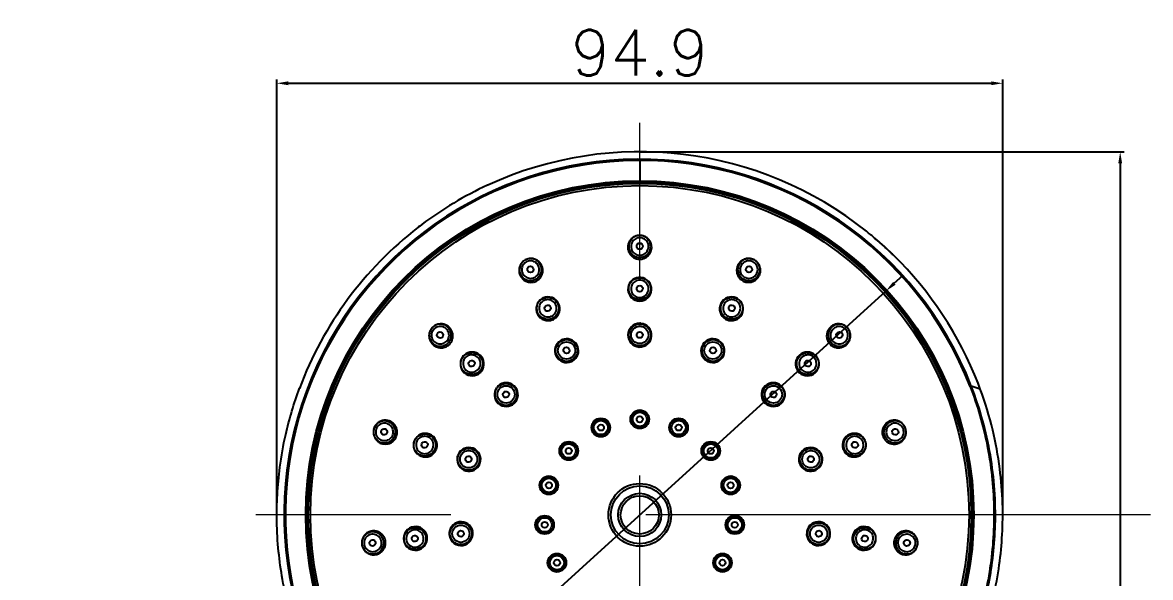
# Model space of a CAD drawing. Extents: x 11295 to 11888, y -24362 to -23942.
# Drawn here: x 11392.7 to 11540.3, y -24108.3 to -24035.8 of the extents above; entities that cross this region are included whole.
import ezdxf

# ---------------------------------------------------------------- set-up
doc = ezdxf.new("R2010")
doc.units = 0
doc.header["$MEASUREMENT"] = 0
doc.linetypes.add('CENTER', pattern=[47.5, 22, -8.5, 8.5, -8.5])
doc.layers.get('0').update_dxf_attribs({"linetype": 'CONTINUOUS'})
doc.layers.get('DEFPOINTS').update_dxf_attribs({"linetype": 'CONTINUOUS'})
doc.layers.add('02___PRT_ALL_AXES', color=7, linetype='CONTINUOUS')
doc.layers.add('\\M+5B3DF\\M+5B4E7\\M+5CFDF', color=3, linetype='CONTINUOUS', lineweight=18)
doc.layers.add('\\M+5D6D0\\M+5D0C4\\M+5CFDF', color=1, linetype='CENTER', lineweight=18)
doc.styles.add('\\M+5CAFD\\M+5D7D6', font='txt.shx')
doc.dimstyles.new('X\\M+5B3DF\\M+5B4E7\\M+5D1F9\\M+5CABD', dxfattribs={"dimtxt": 2, "dimasz": 1.5, "dimexe": 0.5, "dimexo": 0, "dimgap": 1, "dimtad": 1, "dimtoh": 1, "dimdec": 1, "dimzin": 1, "dimdsep": 46, "dimtxsty": '\\M+5CAFD\\M+5D7D6', "dimcen": 0, "dimadec": 0, "dimazin": 0, "dimtfac": 1, "dimtdec": 1, "dimtmove": 0, "dimatfit": 3, "dimfxl": 0, "dimtolj": 1, "dimtzin": 0, "dimarcsym": 0})

# ---------------------------------------------------------------- blocks, each defined once
blk = doc.blocks.new('*D0')
at = {"layer": '\\M+5B3DF\\M+5B4E7\\M+5CFDF', "color": 0, "lineweight": -2}
for p, q in [((11506.76, -24069.89), (11507.87, -24068.88)), ((11505.65, -24070.9), (11441.29, -24129.44)), ((11417.29, -24151.26), (11440.18, -24130.44)), ((11393.29, -24151.26), (11417.29, -24151.26))]:
    blk.add_line(p, q, dxfattribs=at)
at = {"layer": '\\M+5B3DF\\M+5B4E7\\M+5CFDF', "color": 0}
for points in [[(11506.59, -24069.71), (11506.93, -24070.08), (11505.65, -24070.9)], [(11440.01, -24130.26), (11440.34, -24130.63), (11441.29, -24129.44)]]:
    blk.add_solid(points, dxfattribs=at)
at = {"layer": 'DEFPOINTS', "color": 0}
for p in [(11505.65, -24070.9), (11441.29, -24129.44)]:
    blk.add_point(p, dxfattribs=at)
at = {"layer": '\\M+5B3DF\\M+5B4E7\\M+5CFDF', "color": 0, "insert": (11404.79, -24147.26), "char_height": 6, "attachment_point": 5, "style": '\\M+5CAFD\\M+5D7D6'}
blk.add_mtext('\\A1;∅87.0', dxfattribs=at)
blk = doc.blocks.new('*D1')
at = {"layer": '\\M+5B3DF\\M+5B4E7\\M+5CFDF', "color": 0, "lineweight": -2}
for p, q in [((11425.99, -24100.17), (11425.99, -24043.23)), ((11427.49, -24043.73), (11519.44, -24043.73)), ((11520.94, -24100.17), (11520.94, -24043.23))]:
    blk.add_line(p, q, dxfattribs=at)
at = {"layer": '\\M+5B3DF\\M+5B4E7\\M+5CFDF', "color": 0}
for points in [[(11427.49, -24043.48), (11427.49, -24043.98), (11425.99, -24043.73)], [(11519.44, -24043.48), (11519.44, -24043.98), (11520.94, -24043.73)]]:
    blk.add_solid(points, dxfattribs=at)
at = {"layer": 'DEFPOINTS', "color": 0}
for p in [(11520.94, -24043.73), (11425.99, -24100.17), (11520.94, -24100.17)]:
    blk.add_point(p, dxfattribs=at)
at = {"layer": '\\M+5B3DF\\M+5B4E7\\M+5CFDF', "color": 0, "insert": (11473.47, -24039.73), "char_height": 6, "attachment_point": 5, "style": '\\M+5CAFD\\M+5D7D6'}
blk.add_mtext('\\A1;94.9', dxfattribs=at)
blk = doc.blocks.new('*D3')
at = {"layer": '\\M+5B3DF\\M+5B4E7\\M+5CFDF', "color": 0, "lineweight": -2}
for p, q in [((11473.48, -24052.69), (11536.8, -24052.69)), ((11536.3, -24054.19), (11536.3, -24294.44)), ((11473.41, -24295.94), (11536.8, -24295.94))]:
    blk.add_line(p, q, dxfattribs=at)
at = {"layer": '\\M+5B3DF\\M+5B4E7\\M+5CFDF', "color": 0}
for points in [[(11536.05, -24054.19), (11536.55, -24054.19), (11536.3, -24052.69)], [(11536.05, -24294.44), (11536.55, -24294.44), (11536.3, -24295.94)]]:
    blk.add_solid(points, dxfattribs=at)
at = {"layer": 'DEFPOINTS', "color": 0}
for p in [(11473.48, -24052.69), (11473.41, -24295.94), (11536.3, -24295.94)]:
    blk.add_point(p, dxfattribs=at)
at = {"layer": '\\M+5B3DF\\M+5B4E7\\M+5CFDF', "color": 0, "insert": (11532.3, -24163.28), "char_height": 6, "attachment_point": 5, "rotation": 90, "style": '\\M+5CAFD\\M+5D7D6'}
blk.add_mtext('\\A1;243', dxfattribs=at)

msp = doc.modelspace()

# ---------------------------------------------------------------- linework, layer by layer
at = {"color": 7, "linetype": 'Continuous'}
for p, q in [((11473.47, -24053.82), (11473.47, -24056.49)), ((11444.92, -24062.24), (11444.46, -24062.59)), ((11444.92, -24062.24), (11444.97, -24062.2)), ((11444.92, -24062.24), (11444.97, -24062.2)), ((11473.28, -24064.67), (11473.65, -24064.67)), ((11516.82, -24083.32), (11516.67, -24083.38)), ((11517.99, -24083.71), (11516.82, -24083.32)), ((11517.96, -24083.62), (11517.71, -24082.96)), ((11517.99, -24083.71), (11517.96, -24083.62)), ((11517.96, -24083.62), (11517.96, -24083.62)), ((11518, -24083.71), (11517.96, -24083.62)), ((11517.99, -24083.71), (11518, -24083.71))]:
    msp.add_line(p, q, dxfattribs=at)
msp.add_lwpolyline([(11506.66, -24066.22), (11505.51, -24065.14), (11504.22, -24064)], dxfattribs=at)
for centre, radius in [((11473.47, -24100.17), 43.68), ((11473.47, -24100.17), 43.5), ((11473.47, -24100.17), 43.35), ((11473.47, -24100.17), 43.06), ((11473.46, -24070.6), 1.44), ((11461.44, -24073.16), 1.44), ((11485.49, -24073.15), 1.44), ((11473.47, -24076.64), 1.43), ((11473.47, -24076.64), 1.13), ((11463.9, -24078.67), 1.43), ((11463.9, -24078.67), 1.13), ((11483.04, -24078.67), 1.43), ((11483.04, -24078.67), 1.13), ((11451.49, -24080.38), 1.44), ((11495.44, -24080.38), 1.44), ((11455.98, -24084.42), 1.43), ((11455.98, -24084.42), 1.13), ((11490.95, -24084.42), 1.43), ((11490.95, -24084.42), 1.13), ((11473.47, -24087.67), 1.13), ((11473.47, -24087.67), 0.927), ((11468.38, -24088.75), 1.13), ((11468.38, -24088.75), 0.927), ((11468.38, -24088.75), 0.4), ((11478.55, -24088.75), 1.13), ((11478.55, -24088.75), 0.927), ((11478.55, -24088.75), 0.4), ((11445.34, -24091.03), 1.44), ((11501.59, -24091.03), 1.44), ((11464.18, -24091.8), 1.13), ((11464.18, -24091.8), 0.927), ((11482.76, -24091.8), 1.13), ((11482.76, -24091.8), 0.927), ((11451.09, -24092.9), 1.43), ((11451.09, -24092.9), 1.13), ((11464.18, -24091.8), 0.4), ((11482.76, -24091.8), 0.4), ((11495.84, -24092.9), 1.43), ((11495.84, -24092.9), 1.13), ((11461.58, -24096.3), 1.13), ((11461.58, -24096.3), 0.927), ((11485.35, -24096.3), 1.13), ((11485.35, -24096.3), 0.927), ((11461.58, -24096.3), 0.4), ((11473.47, -24100.17), 4.1), ((11473.47, -24100.17), 3.78), ((11485.35, -24096.3), 0.4), ((11473.47, -24100.17), 2.82), ((11473.47, -24100.17), 2.5), ((11450.07, -24102.63), 1.43), ((11450.07, -24102.63), 1.13), ((11461.04, -24101.47), 1.13), ((11461.04, -24101.47), 0.927), ((11461.04, -24101.47), 0.4), ((11485.9, -24101.47), 1.13), ((11485.9, -24101.47), 0.927), ((11485.9, -24101.47), 0.4), ((11496.87, -24102.63), 1.43), ((11496.87, -24102.63), 1.13), ((11444.06, -24103.26), 1.44), ((11502.87, -24103.26), 1.44), ((11462.64, -24106.42), 1.13), ((11462.64, -24106.42), 0.927), ((11462.64, -24106.42), 0.4), ((11484.29, -24106.42), 1.13), ((11484.29, -24106.42), 0.927), ((11484.29, -24106.42), 0.4)]:
    msp.add_circle(centre, radius, dxfattribs=at)
for centre, radius, start, end in [((11473.47, -24100.16), 47.47, 51.3564, 114.7675), ((11473.47, -24100.17), 46.51, 21.2353, 228.8339), ((11473.47, -24100.17), 46.35, 21.2362, 228.8324), ((11473.42, -24100.09), 47.39, 114.7566, 126.9062), ((11473.46, -24100.16), 47.46, 127.6609, 159.6072), ((11473.48, -24100.2), 47.5, 126.957, 127.6527), ((11462.1, -24085.3), 28.76, 126.685, 127.7572), ((11461.94, -24085.09), 28.49, 126.5619, 126.6835), ((11473.47, -24100.17), 47.47, 49.6297, 51.3662), ((11473.47, -24065.05), 1.43, 84.4854, 95.5117), ((11473.47, -24065.16), 1.55, 84.9017, 95.096), ((11474.61, -24098.87), 45.74, 46.6767, 49.6559), ((11473.54, -24100.08), 47.36, 46.5162, 46.7471), ((11473.51, -24100.12), 47.41, 45.6364, 46.5161), ((11473.47, -24100.17), 47.47, 21.2478, 45.6435), ((11459.23, -24068.19), 1.55, 108.895, 119.5584), ((11459.18, -24068.08), 1.43, 108.4786, 119.522), ((11459.23, -24068.21), 1.56, 102.9597, 108.8991), ((11473.47, -24065.19), 1.56, 270.0128, 278.7841), ((11487.7, -24068.21), 1.56, 71.1019, 77.043), ((11487.75, -24068.08), 1.43, 60.4786, 71.522), ((11487.7, -24068.19), 1.55, 60.4435, 71.106), ((11473.47, -24070.67), 1.55, 95.4096, 84.4547), ((11473.47, -24070.67), 1.55, 84.475, 95.3871), ((11459.24, -24068.21), 1.56, 283.1261, 293.9748), ((11459.24, -24068.22), 1.55, 294.0091, 299.4809), ((11487.69, -24068.22), 1.55, 240.5249, 245.991), ((11487.7, -24068.21), 1.56, 246.0253, 256.8839), ((11461.47, -24073.22), 1.55, 119.5866, 293.9752), ((11461.47, -24073.22), 1.55, 114.0094, 119.567), ((11461.47, -24073.22), 1.55, 299.4942, 113.9738), ((11485.46, -24073.22), 1.55, 66.0262, 240.5124), ((11485.46, -24073.22), 1.55, 246.0249, 60.4154), ((11485.47, -24073.22), 1.55, 60.435, 65.9906), ((11461.47, -24073.23), 1.55, 294.009, 299.473), ((11473.47, -24076.67), 1.55, 90.0178, 84.5179), ((11473.47, -24076.66), 1.54, 84.491, 89.991), ((11485.46, -24073.23), 1.55, 240.5337, 245.9911), ((11447.46, -24076.75), 1.55, 132.4435, 143.5584), ((11447.37, -24076.67), 1.43, 138.5806, 143.5203), ((11447.36, -24076.66), 1.42, 137.9961, 138.5737), ((11447.37, -24076.67), 1.43, 132.4786, 137.9836), ((11499.48, -24076.75), 1.55, 36.4435, 47.5584), ((11499.57, -24076.67), 1.43, 42.0053, 47.522), ((11499.57, -24076.66), 1.42, 41.4161, 41.9923), ((11499.56, -24076.67), 1.43, 36.4802, 41.4095), ((11447.4, -24076.69), 1.42, 317.9952, 318.5629), ((11447.48, -24076.77), 1.55, 312.5249, 323.4809), ((11463.91, -24078.7), 1.55, 119.5586, 293.9754), ((11463.91, -24078.7), 1.54, 114.0095, 119.5873), ((11463.91, -24078.71), 1.55, 102.8928, 113.9737), ((11463.91, -24078.7), 1.55, 299.44, 102.8894), ((11483.02, -24078.7), 1.55, 77.1137, 240.5678), ((11483.02, -24078.7), 1.55, 246.0247, 60.4435), ((11483.02, -24078.71), 1.55, 66.0264, 77.1102), ((11483.03, -24078.7), 1.54, 60.4148, 65.9905), ((11499.46, -24076.76), 1.55, 216.5249, 227.4809), ((11499.54, -24076.69), 1.42, 221.4261, 221.9922), ((11451.55, -24080.43), 1.55, 143.5849, 312.5141), ((11451.54, -24080.43), 1.55, 132.435, 143.567), ((11451.55, -24080.43), 1.55, 323.4925, 132.4171), ((11495.39, -24080.43), 1.55, 47.5849, 216.5141), ((11495.38, -24080.43), 1.55, 227.4925, 36.4171), ((11495.39, -24080.43), 1.55, 36.435, 47.567), ((11463.91, -24078.71), 1.54, 294.0089, 299.4668), ((11483.02, -24078.71), 1.54, 240.5411, 245.9911), ((11451.55, -24080.44), 1.55, 312.5337, 323.473), ((11495.38, -24080.44), 1.55, 216.5337, 227.473), ((11456, -24084.44), 1.55, 143.5587, 312.5678), ((11456, -24084.44), 1.54, 132.4148, 143.5873), ((11456, -24084.44), 1.55, 323.4401, 132.4434), ((11490.93, -24084.44), 1.55, 47.5587, 216.5678), ((11490.93, -24084.44), 1.55, 227.4401, 36.4434), ((11490.93, -24084.44), 1.54, 36.4148, 47.5873), ((11456.01, -24084.45), 1.54, 312.5411, 323.4668), ((11490.93, -24084.45), 1.54, 216.5411, 227.4668), ((11440.19, -24089.35), 1.56, 167.1019, 173.043), ((11440.18, -24089.35), 1.55, 156.4435, 167.106), ((11440.06, -24089.31), 1.43, 156.4786, 167.522), ((11440.2, -24089.36), 1.55, 336.5249, 341.991), ((11440.19, -24089.36), 1.56, 342.0253, 352.8839), ((11445.42, -24091.06), 1.55, 342.0249, 156.4154), ((11501.52, -24091.06), 1.55, 23.5866, 197.9752), ((11506.74, -24089.36), 1.56, 187.1261, 197.9748), ((11506.73, -24089.36), 1.55, 198.0091, 203.4809), ((11506.76, -24089.35), 1.55, 12.895, 23.5584), ((11506.87, -24089.31), 1.43, 12.4786, 23.522), ((11506.74, -24089.35), 1.56, 6.9597, 12.8991), ((11445.42, -24091.05), 1.55, 162.0262, 336.5124), ((11445.41, -24091.05), 1.55, 156.435, 161.9906), ((11451.12, -24092.91), 1.55, 342.0247, 156.4435), ((11495.81, -24092.91), 1.55, 23.5586, 197.9754), ((11501.52, -24091.05), 1.55, 203.4942, 17.9738), ((11501.52, -24091.05), 1.55, 18.0094, 23.567), ((11445.42, -24091.06), 1.55, 336.5337, 341.9911), ((11451.12, -24092.91), 1.55, 173.1137, 336.5678), ((11451.12, -24092.91), 1.55, 162.0264, 173.1102), ((11451.11, -24092.9), 1.54, 156.4148, 161.9905), ((11495.81, -24092.91), 1.55, 203.44, 6.8894), ((11495.82, -24092.9), 1.54, 18.0095, 23.5873), ((11495.81, -24092.91), 1.55, 6.8928, 17.9737), ((11501.51, -24091.06), 1.55, 198.009, 203.473), ((11451.12, -24092.91), 1.54, 336.5411, 341.9911), ((11495.81, -24092.91), 1.54, 198.0089, 203.4668), ((11444.14, -24103.25), 1.55, 11.4908, 185.9458), ((11450.1, -24102.62), 1.55, 11.4407, 185.9998), ((11496.84, -24102.62), 1.55, 354.0003, 168.5671), ((11502.8, -24103.25), 1.55, 354.0542, 168.5158), ((11444.13, -24103.25), 1.55, 191.5832, 5.9458), ((11444.14, -24103.25), 1.55, 6.009, 11.473), ((11450.09, -24102.62), 1.54, 186.0095, 191.5873), ((11450.1, -24102.62), 1.55, 191.5593, 5.9998), ((11450.1, -24102.62), 1.54, 6.0089, 11.4668), ((11496.84, -24102.62), 1.55, 174.0002, 348.4428), ((11496.83, -24102.62), 1.54, 168.5411, 173.9911), ((11496.84, -24102.62), 1.54, 348.4148, 353.9905), ((11502.8, -24103.25), 1.55, 174.0542, 348.4188), ((11502.79, -24103.25), 1.55, 168.5337, 173.9911), ((11438.54, -24103.84), 1.43, 180.4786, 191.522), ((11438.65, -24103.83), 1.55, 180.8951, 191.5584), ((11438.68, -24103.82), 1.55, 6.0091, 11.4809), ((11444.13, -24103.25), 1.55, 186.0094, 191.567), ((11502.81, -24103.25), 1.55, 348.435, 353.9906), ((11508.25, -24103.82), 1.55, 168.5249, 173.991), ((11508.28, -24103.83), 1.55, 348.4435, 359.106), ((11508.4, -24103.84), 1.43, 348.4786, 359.5221)]:
    msp.add_arc(centre, radius, start, end, dxfattribs=at)
for points, start_tangent, end_tangent in [([(11473.33, -24063.62), (11473.02, -24063.68), (11472.62, -24063.87), (11472.28, -24064.17), (11472.04, -24064.55), (11471.92, -24064.99), (11471.93, -24065.43), (11472.06, -24065.85), (11472.3, -24066.22), (11472.63, -24066.5), (11473.03, -24066.68), (11473.47, -24066.74)], (-0.996058, -0.088709), (1, 0)), ([(11473.33, -24063.62), (11473.06, -24063.67), (11472.69, -24063.85), (11472.38, -24064.11), (11472.16, -24064.46), (11472.04, -24064.85), (11472.04, -24065.27), (11472.16, -24065.66), (11472.38, -24066.01), (11472.69, -24066.27), (11473.06, -24066.44), (11473.47, -24066.5)], (-0.995389, -0.095919), (1, -0.000134)), ([(11473.47, -24063.92), (11473.15, -24063.96), (11472.85, -24064.1), (11472.61, -24064.31), (11472.43, -24064.58), (11472.34, -24064.9), (11472.34, -24065.22), (11472.43, -24065.54), (11472.61, -24065.81), (11472.85, -24066.03), (11473.15, -24066.16), (11473.47, -24066.21)], (-1, 0.000155), (1, -0.00025)), ([(11473.47, -24066.5), (11473.87, -24066.44), (11474.24, -24066.27), (11474.55, -24066.01), (11474.78, -24065.66), (11474.89, -24065.27), (11474.89, -24064.85), (11474.78, -24064.46), (11474.55, -24064.11), (11474.24, -24063.85), (11473.87, -24063.67), (11473.6, -24063.62)], (1, -0.000086), (-0.995383, 0.095979)), ([(11473.47, -24066.21), (11473.79, -24066.16), (11474.08, -24066.03), (11474.33, -24065.81), (11474.5, -24065.54), (11474.6, -24065.22), (11474.6, -24064.9), (11474.5, -24064.58), (11474.33, -24064.31), (11474.08, -24064.1), (11473.78, -24063.96), (11473.47, -24063.92)], (1, -0.000178), (-1, 0.000261)), ([(11473.7, -24066.72), (11473.82, -24066.7), (11474.17, -24066.57), (11474.48, -24066.36), (11474.73, -24066.09), (11474.91, -24065.77), (11475.01, -24065.41), (11475.02, -24065.01), (11474.91, -24064.58), (11474.68, -24064.19), (11474.33, -24063.88), (11473.91, -24063.68), (11473.6, -24063.62)], (0.988285, 0.152617), (-0.996054, 0.088751)), ([(11505.99, -24065.59), (11506.35, -24065.94), (11506.65, -24066.21), (11506.66, -24066.22)], (0.715728, -0.698379), (0.685165, -0.728388)), ([(11458.47, -24066.84), (11458.22, -24067.02), (11457.93, -24067.35), (11457.74, -24067.76), (11457.68, -24068.21), (11457.74, -24068.66), (11457.93, -24069.06), (11458.23, -24069.39), (11458.59, -24069.63), (11459.01, -24069.75), (11459.45, -24069.75), (11459.59, -24069.73)], (-0.869918, -0.493196), (0.97383, 0.227278)), ([(11458.48, -24066.84), (11458.25, -24066.99), (11457.98, -24067.3), (11457.81, -24067.67), (11457.75, -24068.08), (11457.8, -24068.49), (11457.97, -24068.86), (11458.24, -24069.18), (11458.58, -24069.4), (11458.97, -24069.52), (11459.38, -24069.53), (11459.77, -24069.41)], (-0.870231, -0.492645), (0.9136, 0.406615)), ([(11458.72, -24067.05), (11458.45, -24067.22), (11458.23, -24067.46), (11458.1, -24067.76), (11458.05, -24068.08), (11458.09, -24068.41), (11458.22, -24068.7), (11458.43, -24068.95), (11458.71, -24069.13), (11459.02, -24069.23), (11459.34, -24069.23), (11459.65, -24069.14)], (-0.913609, -0.406595), (0.913647, 0.406509)), ([(11459.65, -24069.14), (11459.93, -24068.97), (11460.14, -24068.73), (11460.28, -24068.43), (11460.33, -24068.11), (11460.29, -24067.79), (11460.15, -24067.49), (11459.94, -24067.24), (11459.67, -24067.06), (11459.36, -24066.97), (11459.03, -24066.96), (11458.72, -24067.05)], (0.913618, 0.406574), (-0.913651, -0.406498)), ([(11459.77, -24069.41), (11460.12, -24069.2), (11460.39, -24068.89), (11460.56, -24068.52), (11460.63, -24068.11), (11460.57, -24067.7), (11460.4, -24067.33), (11460.14, -24067.01), (11459.8, -24066.79), (11459.4, -24066.67), (11458.99, -24066.67), (11458.73, -24066.73)], (0.91358, 0.406658), (-0.948404, -0.317066)), ([(11460, -24069.57), (11460.24, -24069.4), (11460.53, -24069.07), (11460.72, -24068.68), (11460.79, -24068.25), (11460.74, -24067.81), (11460.57, -24067.4), (11460.28, -24067.05), (11459.91, -24066.8), (11459.48, -24066.66), (11459.03, -24066.66), (11458.88, -24066.68)], (0.870582, 0.492024), (-0.974527, -0.22427)), ([(11488.05, -24066.68), (11487.9, -24066.66), (11487.45, -24066.66), (11487.02, -24066.8), (11486.65, -24067.05), (11486.36, -24067.4), (11486.19, -24067.81), (11486.14, -24068.25), (11486.21, -24068.68), (11486.4, -24069.07), (11486.69, -24069.4), (11486.93, -24069.57)], (-0.974537, 0.224225), (0.870632, -0.491936)), ([(11488.2, -24066.73), (11487.94, -24066.67), (11487.53, -24066.67), (11487.14, -24066.79), (11486.79, -24067.01), (11486.53, -24067.33), (11486.36, -24067.7), (11486.31, -24068.11), (11486.37, -24068.52), (11486.54, -24068.89), (11486.81, -24069.2), (11487.16, -24069.41)], (-0.948404, 0.317064), (0.913491, -0.406859)), ([(11488.21, -24067.05), (11487.9, -24066.96), (11487.58, -24066.97), (11487.27, -24067.06), (11486.99, -24067.24), (11486.78, -24067.49), (11486.65, -24067.79), (11486.6, -24068.11), (11486.65, -24068.43), (11486.79, -24068.73), (11487.01, -24068.97), (11487.28, -24069.14)], (-0.913482, 0.406878), (0.913444, -0.406965)), ([(11487.16, -24069.41), (11487.55, -24069.53), (11487.96, -24069.52), (11488.35, -24069.4), (11488.7, -24069.18), (11488.96, -24068.86), (11489.13, -24068.49), (11489.19, -24068.08), (11489.12, -24067.67), (11488.95, -24067.3), (11488.68, -24066.99), (11488.46, -24066.84)], (0.91351, -0.406815), (-0.870232, 0.492643)), ([(11487.28, -24069.14), (11487.59, -24069.23), (11487.92, -24069.23), (11488.23, -24069.13), (11488.5, -24068.95), (11488.71, -24068.7), (11488.84, -24068.41), (11488.89, -24068.08), (11488.84, -24067.76), (11488.7, -24067.46), (11488.48, -24067.22), (11488.21, -24067.05)], (0.913473, -0.406899), (-0.913439, 0.406975)), ([(11487.34, -24069.73), (11487.49, -24069.75), (11487.92, -24069.75), (11488.34, -24069.63), (11488.71, -24069.39), (11489, -24069.06), (11489.19, -24068.66), (11489.26, -24068.21), (11489.19, -24067.76), (11489.01, -24067.35), (11488.71, -24067.02), (11488.47, -24066.84)], (0.973869, -0.22711), (-0.869934, 0.493167)), ([(11473.47, -24069.46), (11473.15, -24069.51), (11472.85, -24069.64), (11472.61, -24069.85), (11472.43, -24070.13), (11472.34, -24070.44), (11472.34, -24070.76), (11472.43, -24071.07), (11472.61, -24071.35), (11472.85, -24071.56), (11473.15, -24071.69), (11473.47, -24071.74)], (-1, 0.00016), (1, -0.000247)), ([(11473.47, -24071.74), (11473.79, -24071.69), (11474.08, -24071.56), (11474.32, -24071.35), (11474.5, -24071.07), (11474.59, -24070.76), (11474.59, -24070.44), (11474.5, -24070.13), (11474.32, -24069.85), (11474.08, -24069.64), (11473.78, -24069.51), (11473.47, -24069.46)], (1, -0.000175), (-1, 0.000254)), ([(11460.98, -24072.12), (11460.71, -24072.29), (11460.49, -24072.53), (11460.35, -24072.82), (11460.3, -24073.14), (11460.35, -24073.46), (11460.48, -24073.76), (11460.69, -24074.01), (11460.96, -24074.19), (11461.27, -24074.28), (11461.59, -24074.28), (11461.9, -24074.2)], (-0.913611, -0.40659), (0.913646, 0.406511)), ([(11461.9, -24074.2), (11462.18, -24074.03), (11462.39, -24073.78), (11462.53, -24073.49), (11462.58, -24073.17), (11462.53, -24072.85), (11462.4, -24072.55), (11462.19, -24072.3), (11461.92, -24072.13), (11461.61, -24072.03), (11461.29, -24072.03), (11460.98, -24072.12)], (0.913617, 0.406577), (-0.913649, -0.406505)), ([(11485.96, -24072.12), (11485.65, -24072.03), (11485.32, -24072.03), (11485.01, -24072.13), (11484.74, -24072.3), (11484.53, -24072.55), (11484.4, -24072.85), (11484.36, -24073.17), (11484.41, -24073.49), (11484.54, -24073.78), (11484.76, -24074.03), (11485.03, -24074.2)], (-0.91348, 0.406883), (0.913445, -0.406962)), ([(11485.03, -24074.2), (11485.34, -24074.28), (11485.66, -24074.28), (11485.97, -24074.19), (11486.24, -24074.01), (11486.45, -24073.76), (11486.59, -24073.46), (11486.63, -24073.14), (11486.58, -24072.82), (11486.44, -24072.53), (11486.23, -24072.29), (11485.96, -24072.12)], (0.913474, -0.406896), (-0.913442, 0.406969)), ([(11446.21, -24075.83), (11446.06, -24076.08), (11445.92, -24076.51), (11445.92, -24076.96), (11446.04, -24077.39), (11446.29, -24077.78), (11446.62, -24078.07), (11447.03, -24078.25), (11447.46, -24078.32), (11447.89, -24078.26), (11448.29, -24078.08), (11448.52, -24077.91)], (-0.594109, -0.804384), (0.736899, 0.676003)), ([(11446.22, -24075.82), (11446.08, -24076.05), (11445.95, -24076.44), (11445.95, -24076.85), (11446.05, -24077.25), (11446.27, -24077.6), (11446.58, -24077.87), (11446.95, -24078.05), (11447.35, -24078.12), (11447.76, -24078.07), (11448.13, -24077.9), (11448.45, -24077.64)], (-0.594618, -0.804008), (0.66923, 0.743055)), ([(11446.53, -24075.91), (11446.35, -24076.18), (11446.25, -24076.49), (11446.24, -24076.81), (11446.33, -24077.13), (11446.5, -24077.41), (11446.74, -24077.63), (11447.04, -24077.77), (11447.36, -24077.82), (11447.68, -24077.78), (11447.98, -24077.65), (11448.23, -24077.44)], (-0.669246, -0.743041), (0.669316, 0.742978)), ([(11448.46, -24077.63), (11448.68, -24077.3), (11448.8, -24076.91), (11448.81, -24076.5), (11448.7, -24076.11), (11448.48, -24075.75), (11448.18, -24075.48), (11447.81, -24075.3), (11447.4, -24075.24), (11446.99, -24075.29), (11446.62, -24075.45), (11446.4, -24075.61)], (0.6618, 0.749681), (-0.737447, -0.675405)), ([(11448.72, -24077.69), (11448.87, -24077.44), (11449, -24077.02), (11449.02, -24076.58), (11448.91, -24076.16), (11448.68, -24075.78), (11448.36, -24075.48), (11447.95, -24075.27), (11447.51, -24075.2), (11447.06, -24075.25), (11446.65, -24075.42), (11446.41, -24075.6)], (0.595192, 0.803584), (-0.737855, -0.67496)), ([(11448.23, -24077.44), (11448.41, -24077.18), (11448.51, -24076.87), (11448.51, -24076.54), (11448.43, -24076.23), (11448.25, -24075.95), (11448.01, -24075.73), (11447.72, -24075.59), (11447.39, -24075.53), (11447.07, -24075.58), (11446.77, -24075.71), (11446.53, -24075.91)], (0.669263, 0.743026), (-0.669324, -0.74297)), ([(11500.52, -24075.6), (11500.28, -24075.42), (11499.87, -24075.25), (11499.42, -24075.2), (11498.98, -24075.27), (11498.58, -24075.48), (11498.25, -24075.78), (11498.03, -24076.16), (11497.92, -24076.59), (11497.93, -24077.02), (11498.06, -24077.44), (11498.21, -24077.69)], (-0.737876, 0.674936), (0.595273, -0.803523)), ([(11500.53, -24075.61), (11500.31, -24075.45), (11499.94, -24075.29), (11499.53, -24075.24), (11499.13, -24075.3), (11498.76, -24075.48), (11498.45, -24075.76), (11498.23, -24076.11), (11498.13, -24076.5), (11498.13, -24076.91), (11498.26, -24077.3), (11498.47, -24077.63)], (-0.737449, 0.675403), (0.661655, -0.749808)), ([(11500.41, -24075.91), (11500.16, -24075.7), (11499.86, -24075.58), (11499.54, -24075.53), (11499.22, -24075.59), (11498.92, -24075.73), (11498.68, -24075.95), (11498.51, -24076.23), (11498.42, -24076.54), (11498.43, -24076.87), (11498.52, -24077.18), (11498.7, -24077.44)], (-0.669015, 0.743249), (0.668945, -0.743312)), ([(11498.41, -24077.91), (11498.64, -24078.08), (11499.04, -24078.26), (11499.48, -24078.32), (11499.91, -24078.25), (11500.31, -24078.07), (11500.65, -24077.78), (11500.89, -24077.39), (11501.01, -24076.96), (11501.01, -24076.51), (11500.88, -24076.08), (11500.72, -24075.83)], (0.736967, -0.675929), (-0.594135, 0.804365)), ([(11498.48, -24077.64), (11498.8, -24077.9), (11499.17, -24078.07), (11499.58, -24078.12), (11499.99, -24078.05), (11500.36, -24077.87), (11500.66, -24077.6), (11500.88, -24077.25), (11500.99, -24076.85), (11500.98, -24076.44), (11500.86, -24076.05), (11500.72, -24075.82)], (0.669067, -0.743202), (-0.59462, 0.804007)), ([(11498.7, -24077.44), (11498.95, -24077.65), (11499.25, -24077.78), (11499.57, -24077.82), (11499.9, -24077.77), (11500.19, -24077.63), (11500.43, -24077.41), (11500.6, -24077.13), (11500.69, -24076.81), (11500.68, -24076.49), (11500.59, -24076.18), (11500.41, -24075.91)], (0.668998, -0.743264), (-0.668937, 0.743319)), ([(11452.34, -24081.15), (11452.52, -24080.88), (11452.62, -24080.57), (11452.62, -24080.24), (11452.54, -24079.93), (11452.37, -24079.66), (11452.12, -24079.44), (11451.83, -24079.3), (11451.51, -24079.25), (11451.19, -24079.29), (11450.89, -24079.42), (11450.65, -24079.62)], (0.66926, 0.743028), (-0.669319, -0.742975)), ([(11496.28, -24079.62), (11496.04, -24079.42), (11495.74, -24079.29), (11495.42, -24079.25), (11495.1, -24079.3), (11494.81, -24079.44), (11494.57, -24079.66), (11494.4, -24079.93), (11494.31, -24080.25), (11494.32, -24080.57), (11494.41, -24080.88), (11494.59, -24081.15)], (-0.669011, 0.743252), (0.668947, -0.74331)), ([(11450.65, -24079.62), (11450.47, -24079.89), (11450.37, -24080.2), (11450.37, -24080.52), (11450.45, -24080.83), (11450.62, -24081.11), (11450.86, -24081.33), (11451.15, -24081.47), (11451.47, -24081.52), (11451.8, -24081.48), (11452.09, -24081.35), (11452.34, -24081.15)], (-0.66925, -0.743038), (0.669314, 0.74298)), ([(11494.59, -24081.15), (11494.84, -24081.35), (11495.14, -24081.48), (11495.46, -24081.52), (11495.78, -24081.47), (11496.07, -24081.33), (11496.31, -24081.11), (11496.48, -24080.83), (11496.57, -24080.52), (11496.56, -24080.2), (11496.46, -24079.89), (11496.28, -24079.62)], (0.669001, -0.743262), (-0.668942, 0.743315)), ([(11443.43, -24136.94), (11440.46, -24134.29), (11436.51, -24129.96), (11433.27, -24125.43), (11431.22, -24121.82), (11430.06, -24119.4), (11428.98, -24116.74), (11427.73, -24112.88), (11426.75, -24108.61), (11426.24, -24104.97), (11426, -24101.02), (11426.07, -24097.56), (11426.4, -24093.94), (11427.17, -24089.66), (11428.97, -24083.62)], (-0.77175, 0.635926), (0.348483, 0.937315)), ([(11516.67, -24083.38), (11518.9, -24091.08), (11519.78, -24099.08), (11519.27, -24107.15), (11517.37, -24115.03), (11514.08, -24122.46), (11509.53, -24129.22), (11503.89, -24135.1), (11497.31, -24139.92)], (0.360493, -0.932762), (-0.854386, -0.51964)), ([(11497.4, -24140.06), (11500.59, -24137.96), (11505.6, -24133.8), (11509.49, -24129.59), (11513.06, -24124.58), (11516.7, -24117.33), (11519.11, -24109.15), (11519.96, -24101.48), (11519.32, -24092.37), (11516.82, -24083.32)], (0.85658, 0.516015), (-0.362244, 0.932083)), ([(11497.56, -24141.36), (11497.58, -24141.34), (11498.61, -24140.58), (11499.65, -24139.83), (11500.81, -24139), (11502.11, -24138.03), (11503.51, -24136.93), (11505.01, -24135.66), (11506.62, -24134.16), (11508.32, -24132.41), (11510.11, -24130.36), (11511.98, -24127.92), (11513.85, -24125.11), (11515.64, -24121.95), (11517.34, -24118.3), (11518.7, -24114.57), (11519.72, -24110.87), (11520.49, -24106.7), (11520.87, -24102.72), (11520.92, -24098.68), (11520.55, -24094.13), (11519.63, -24089.08), (11517.99, -24083.71)], (0.799583, 0.600556), (-0.347219, 0.937784)), ([(11441.45, -24089.76), (11441.52, -24089.36), (11441.47, -24088.95), (11441.31, -24088.58), (11441.05, -24088.26), (11440.71, -24088.03), (11440.32, -24087.9), (11439.91, -24087.89), (11439.51, -24087.99), (11439.16, -24088.2), (11438.89, -24088.51), (11438.75, -24088.74)], (0.309099, 0.95103), (-0.39898, -0.91696)), ([(11441.74, -24089.55), (11441.75, -24089.4), (11441.7, -24088.97), (11441.54, -24088.57), (11441.27, -24088.23), (11440.91, -24087.97), (11440.49, -24087.83), (11440.03, -24087.8), (11439.6, -24087.91), (11439.21, -24088.14), (11438.9, -24088.47), (11438.76, -24088.73)], (0.124069, 0.992274), (-0.399533, -0.916719)), ([(11441.17, -24089.67), (11441.22, -24089.36), (11441.19, -24089.03), (11441.06, -24088.73), (11440.85, -24088.48), (11440.58, -24088.3), (11440.27, -24088.19), (11439.94, -24088.19), (11439.63, -24088.27), (11439.35, -24088.44), (11439.13, -24088.68), (11438.99, -24088.97)], (0.309186, 0.951001), (-0.309265, -0.950976)), ([(11508.18, -24088.73), (11508.03, -24088.47), (11507.73, -24088.14), (11507.34, -24087.91), (11506.9, -24087.8), (11506.45, -24087.83), (11506.03, -24087.97), (11505.67, -24088.23), (11505.4, -24088.57), (11505.23, -24088.97), (11505.18, -24089.4), (11505.19, -24089.55)], (-0.399563, 0.916706), (0.12424, -0.992252)), ([(11508.18, -24088.74), (11508.05, -24088.51), (11507.77, -24088.2), (11507.42, -24087.99), (11507.02, -24087.89), (11506.61, -24087.9), (11506.22, -24088.03), (11505.88, -24088.26), (11505.62, -24088.58), (11505.46, -24088.96), (11505.41, -24089.36), (11505.48, -24089.76)], (-0.398982, 0.916959), (0.30889, -0.951098)), ([(11507.94, -24088.97), (11507.8, -24088.68), (11507.58, -24088.44), (11507.3, -24088.27), (11506.99, -24088.19), (11506.66, -24088.19), (11506.35, -24088.3), (11506.08, -24088.48), (11505.87, -24088.73), (11505.75, -24089.03), (11505.71, -24089.36), (11505.76, -24089.67)], (-0.308869, 0.951104), (0.30878, -0.951134)), ([(11438.67, -24089.01), (11438.63, -24089.28), (11438.68, -24089.68), (11438.84, -24090.06), (11439.1, -24090.38), (11439.44, -24090.61), (11439.83, -24090.74), (11440.24, -24090.75), (11440.64, -24090.64), (11440.99, -24090.43), (11441.27, -24090.13), (11441.45, -24089.76)], (-0.216192, -0.976351), (0.309144, 0.951015)), ([(11438.64, -24089.17), (11438.63, -24089.31), (11438.68, -24089.76), (11438.86, -24090.17), (11439.15, -24090.52), (11439.53, -24090.77), (11439.96, -24090.9), (11440.4, -24090.9), (11440.82, -24090.78), (11441.19, -24090.56), (11441.48, -24090.23), (11441.62, -24089.98)], (-0.12113, -0.992637), (0.398235, 0.917283)), ([(11438.99, -24088.97), (11438.93, -24089.28), (11438.97, -24089.6), (11439.1, -24089.9), (11439.3, -24090.16), (11439.57, -24090.34), (11439.88, -24090.44), (11440.21, -24090.45), (11440.53, -24090.37), (11440.81, -24090.2), (11441.03, -24089.96), (11441.17, -24089.67)], (-0.309164, -0.951009), (0.309254, 0.950979)), ([(11446.43, -24091.38), (11446.48, -24091.07), (11446.45, -24090.74), (11446.32, -24090.45), (11446.12, -24090.19), (11445.85, -24090.01), (11445.54, -24089.91), (11445.21, -24089.9), (11444.9, -24089.99), (11444.62, -24090.15), (11444.41, -24090.39), (11444.26, -24090.68)], (0.309183, 0.951002), (-0.309259, -0.950978)), ([(11502.67, -24090.68), (11502.53, -24090.39), (11502.31, -24090.15), (11502.03, -24089.99), (11501.72, -24089.9), (11501.39, -24089.91), (11501.09, -24090.01), (11500.82, -24090.19), (11500.61, -24090.45), (11500.49, -24090.74), (11500.45, -24091.07), (11500.5, -24091.38)], (-0.308864, 0.951106), (0.308782, -0.951133)), ([(11505.31, -24089.98), (11505.45, -24090.23), (11505.74, -24090.56), (11506.12, -24090.78), (11506.53, -24090.9), (11506.98, -24090.9), (11507.4, -24090.77), (11507.78, -24090.52), (11508.07, -24090.17), (11508.25, -24089.76), (11508.3, -24089.31), (11508.29, -24089.17)], (0.398328, -0.917243), (-0.121176, 0.992631)), ([(11505.48, -24089.76), (11505.66, -24090.13), (11505.94, -24090.43), (11506.29, -24090.64), (11506.69, -24090.75), (11507.1, -24090.74), (11507.49, -24090.61), (11507.83, -24090.38), (11508.09, -24090.06), (11508.25, -24089.68), (11508.3, -24089.28), (11508.26, -24089.01)], (0.308935, -0.951083), (-0.216194, 0.97635)), ([(11505.76, -24089.67), (11505.91, -24089.96), (11506.13, -24090.2), (11506.41, -24090.37), (11506.72, -24090.45), (11507.05, -24090.44), (11507.36, -24090.34), (11507.63, -24090.16), (11507.84, -24089.9), (11507.96, -24089.6), (11508, -24089.28), (11507.94, -24088.97)], (0.308848, -0.951112), (-0.308769, 0.951137)), ([(11444.26, -24090.68), (11444.21, -24091), (11444.25, -24091.32), (11444.37, -24091.61), (11444.58, -24091.87), (11444.84, -24092.05), (11445.15, -24092.15), (11445.48, -24092.16), (11445.79, -24092.08), (11446.07, -24091.91), (11446.29, -24091.67), (11446.43, -24091.38)], (-0.30917, -0.951007), (0.309252, 0.95098)), ([(11500.5, -24091.38), (11500.65, -24091.67), (11500.86, -24091.91), (11501.14, -24092.08), (11501.46, -24092.16), (11501.78, -24092.15), (11502.09, -24092.05), (11502.36, -24091.87), (11502.56, -24091.61), (11502.69, -24091.32), (11502.72, -24091), (11502.67, -24090.68)], (0.308851, -0.951111), (-0.308775, 0.951135)), ([(11440.2, -24103.52), (11440.12, -24103.23), (11439.9, -24102.86), (11439.58, -24102.56), (11439.19, -24102.36), (11438.76, -24102.27), (11438.32, -24102.31), (11437.89, -24102.47), (11437.54, -24102.75), (11437.28, -24103.12), (11437.13, -24103.54), (11437.11, -24103.85)], (-0.198918, 0.980016), (0.015738, -0.999876)), ([(11439.99, -24103.69), (11439.89, -24103.29), (11439.68, -24102.94), (11439.38, -24102.66), (11439.01, -24102.47), (11438.61, -24102.4), (11438.2, -24102.44), (11437.82, -24102.6), (11437.5, -24102.86), (11437.26, -24103.19), (11437.13, -24103.58), (11437.11, -24103.85)], (-0.104443, 0.994531), (0.008475, -0.999964)), ([(11439.69, -24103.72), (11439.61, -24103.4), (11439.45, -24103.12), (11439.21, -24102.9), (11438.92, -24102.76), (11438.6, -24102.7), (11438.27, -24102.73), (11437.97, -24102.86), (11437.71, -24103.06), (11437.53, -24103.33), (11437.43, -24103.64), (11437.41, -24103.96)], (-0.104351, 0.99454), (0.104269, -0.994549)), ([(11445.19, -24103.14), (11445.11, -24102.83), (11444.95, -24102.55), (11444.71, -24102.33), (11444.42, -24102.18), (11444.1, -24102.12), (11443.78, -24102.16), (11443.48, -24102.28), (11443.23, -24102.48), (11443.04, -24102.75), (11442.94, -24103.06), (11442.93, -24103.38)], (-0.104355, 0.99454), (0.104276, -0.994548)), ([(11442.93, -24103.38), (11443.01, -24103.69), (11443.17, -24103.97), (11443.41, -24104.19), (11443.7, -24104.33), (11444.02, -24104.39), (11444.34, -24104.36), (11444.64, -24104.24), (11444.89, -24104.03), (11445.08, -24103.77), (11445.18, -24103.46), (11445.19, -24103.14)], (0.104369, -0.994539), (-0.104283, 0.994548)), ([(11501.74, -24103.14), (11501.75, -24103.46), (11501.85, -24103.77), (11502.04, -24104.03), (11502.29, -24104.24), (11502.59, -24104.36), (11502.92, -24104.39), (11503.24, -24104.33), (11503.53, -24104.19), (11503.76, -24103.97), (11503.92, -24103.69), (11504, -24103.38)], (-0.104702, -0.994504), (0.104781, 0.994495)), ([(11504, -24103.38), (11503.99, -24103.06), (11503.89, -24102.75), (11503.7, -24102.48), (11503.45, -24102.28), (11503.15, -24102.16), (11502.83, -24102.12), (11502.51, -24102.18), (11502.22, -24102.33), (11501.98, -24102.55), (11501.82, -24102.83), (11501.74, -24103.14)], (0.104688, 0.994505), (-0.104774, -0.994496)), ([(11509.83, -24103.85), (11509.8, -24103.54), (11509.65, -24103.12), (11509.39, -24102.75), (11509.04, -24102.47), (11508.62, -24102.31), (11508.17, -24102.27), (11507.74, -24102.36), (11507.35, -24102.56), (11507.04, -24102.86), (11506.82, -24103.23), (11506.73, -24103.52)], (0.015719, 0.999876), (-0.198819, -0.980036)), ([(11509.83, -24103.85), (11509.8, -24103.58), (11509.67, -24103.19), (11509.44, -24102.86), (11509.12, -24102.6), (11508.74, -24102.44), (11508.33, -24102.4), (11507.92, -24102.47), (11507.55, -24102.66), (11507.26, -24102.94), (11507.05, -24103.29), (11506.95, -24103.69)], (0.008472, 0.999964), (-0.104661, -0.994508)), ([(11509.52, -24103.96), (11509.51, -24103.64), (11509.4, -24103.33), (11509.22, -24103.06), (11508.96, -24102.86), (11508.66, -24102.73), (11508.34, -24102.7), (11508.01, -24102.76), (11507.72, -24102.9), (11507.48, -24103.12), (11507.32, -24103.4), (11507.24, -24103.72)], (0.104683, 0.994506), (-0.104777, -0.994496)), ([(11437.14, -24104.14), (11437.23, -24104.42), (11437.46, -24104.81), (11437.79, -24105.11), (11438.19, -24105.31), (11438.64, -24105.38), (11439.08, -24105.33), (11439.49, -24105.15), (11439.82, -24104.87), (11440.07, -24104.52), (11440.21, -24104.1), (11440.22, -24103.66)], (0.200237, -0.979747), (-0.104528, 0.994522)), ([(11437.14, -24104.12), (11437.22, -24104.38), (11437.42, -24104.74), (11437.72, -24105.02), (11438.09, -24105.2), (11438.5, -24105.28), (11438.9, -24105.23), (11439.29, -24105.08), (11439.61, -24104.82), (11439.84, -24104.48), (11439.97, -24104.1), (11439.99, -24103.69)], (0.199617, -0.979874), (-0.104396, 0.994536)), ([(11437.41, -24103.96), (11437.49, -24104.27), (11437.66, -24104.55), (11437.89, -24104.77), (11438.19, -24104.92), (11438.51, -24104.98), (11438.83, -24104.94), (11439.14, -24104.82), (11439.39, -24104.62), (11439.58, -24104.35), (11439.68, -24104.04), (11439.69, -24103.72)], (0.104374, -0.994538), (-0.10428, 0.994548)), ([(11506.71, -24103.66), (11506.73, -24104.1), (11506.86, -24104.52), (11507.11, -24104.87), (11507.45, -24105.15), (11507.85, -24105.33), (11508.29, -24105.38), (11508.74, -24105.31), (11509.14, -24105.11), (11509.48, -24104.81), (11509.71, -24104.42), (11509.79, -24104.14)], (-0.104528, -0.994522), (0.200206, 0.979754)), ([(11506.95, -24103.69), (11506.96, -24104.1), (11507.09, -24104.48), (11507.33, -24104.82), (11507.65, -24105.08), (11508.03, -24105.23), (11508.44, -24105.28), (11508.84, -24105.2), (11509.21, -24105.02), (11509.51, -24104.74), (11509.72, -24104.38), (11509.8, -24104.12)], (-0.104614, -0.994513), (0.199615, 0.979874)), ([(11507.24, -24103.72), (11507.25, -24104.04), (11507.36, -24104.35), (11507.54, -24104.62), (11507.8, -24104.82), (11508.1, -24104.94), (11508.43, -24104.98), (11508.75, -24104.92), (11509.04, -24104.77), (11509.28, -24104.55), (11509.44, -24104.27), (11509.52, -24103.96)], (-0.104706, -0.994503), (0.104788, 0.994495))]:
    msp.add_spline(points, degree=3, dxfattribs=dict(at, start_tangent=start_tangent, end_tangent=end_tangent))
at = {"layer": '02___PRT_ALL_AXES', "color": 7, "linetype": 'Continuous'}
for centre, radius in [((11473.47, -24087.67), 1.22), ((11468.38, -24088.75), 1.22), ((11473.47, -24087.67), 0.4), ((11478.55, -24088.75), 1.22), ((11464.18, -24091.8), 1.22), ((11482.76, -24091.8), 1.22), ((11461.58, -24096.3), 1.22), ((11485.36, -24096.3), 1.22), ((11461.03, -24101.47), 1.22), ((11485.9, -24101.47), 1.22), ((11462.64, -24106.42), 1.22), ((11484.29, -24106.42), 1.22)]:
    msp.add_circle(centre, radius, dxfattribs=at)
for centre, major_axis, ratio in [((11473.47, -24065.03), (0, -0.406), 0.995345), ((11459.17, -24068.07), (0.165, -0.371), 0.995345), ((11487.76, -24068.07), (-0.165, -0.371), 0.995345), ((11473.47, -24070.58), (0, 0.403), 0.998114), ((11461.43, -24073.14), (-0.164, 0.368), 0.998114), ((11485.5, -24073.14), (0.164, 0.368), 0.998114), ((11447.35, -24076.65), (0.302, -0.272), 0.995345), ((11473.47, -24076.63), (0, -0.401), 0.999654), ((11499.58, -24076.65), (-0.302, -0.272), 0.995345), ((11463.89, -24078.66), (0.163, -0.367), 0.999654), ((11483.04, -24078.66), (-0.163, -0.367), 0.999654), ((11451.48, -24080.37), (-0.3, 0.27), 0.998114), ((11495.46, -24080.37), (0.3, 0.27), 0.998114), ((11455.97, -24084.42), (0.298, -0.268), 0.999654), ((11490.96, -24084.42), (-0.298, -0.268), 0.999654), ((11440.05, -24089.31), (0.386, -0.125), 0.995345), ((11506.89, -24089.31), (-0.386, -0.125), 0.995345), ((11445.33, -24091.02), (-0.384, 0.125), 0.998114), ((11501.61, -24091.02), (0.384, 0.125), 0.998114), ((11451.08, -24092.89), (0.382, -0.124), 0.999654), ((11495.85, -24092.89), (-0.382, -0.124), 0.999654), ((11444.04, -24103.26), (-0.401, -0.042), 0.998114), ((11450.06, -24102.63), (0.399, 0.042), 0.999654), ((11496.88, -24102.63), (-0.399, 0.042), 0.999654), ((11502.89, -24103.26), (0.401, -0.042), 0.998114), ((11438.52, -24103.84), (0.404, 0.042), 0.995345), ((11508.41, -24103.84), (-0.404, 0.042), 0.995345)]:
    msp.add_ellipse(centre, major_axis=major_axis, ratio=ratio, dxfattribs=at)
at = {"layer": '\\M+5D6D0\\M+5D0C4\\M+5CFDF', "ltscale": 3}
for p, q in [((11473.42, -24303.52), (11473.48, -24048.9)), ((11540.26, -24100.17), (11421.88, -24100.17))]:
    msp.add_line(p, q, dxfattribs=at)

# ---------------------------------------------------------------- dimensions: what is measured, and where the dimension line sits
at = {"layer": '\\M+5B3DF\\M+5B4E7\\M+5CFDF'}
dim = msp.add_linear_dim(base=(11520.941, -24043.7296), p1=(11425.9946, -24100.1676), p2=(11520.941, -24100.1676), dimstyle='X\\M+5B3DF\\M+5B4E7\\M+5D1F9\\M+5CABD', override={"dimtxt": 6}, dxfattribs=at)
dim.commit()
dim.dimension.update_dxf_attribs({"geometry": '*D1', "text_midpoint": (11473.4678, -24039.7296)})
dim = msp.add_linear_dim(base=(11536.3, -24295.94), p1=(11473.48, -24052.69), p2=(11473.41, -24295.94), angle=90, text='243', dimstyle='X\\M+5B3DF\\M+5B4E7\\M+5D1F9\\M+5CABD', override={"dimtxt": 6}, dxfattribs=at)
dim.commit()
dim.dimension.update_dxf_attribs({"geometry": '*D3', "text_midpoint": (11536.3, -24163.28), "dimtype": 128})
dim = msp.add_diameter_dim_2p(p1=(11505.65, -24070.9), p2=(11441.29, -24129.44), dimstyle='X\\M+5B3DF\\M+5B4E7\\M+5D1F9\\M+5CABD', override={"dimtxt": 6}, dxfattribs=at)
dim.commit()
dim.dimension.update_dxf_attribs({"geometry": '*D0', "text_midpoint": (11404.79, -24151.26), "dimtype": 131})

doc.saveas('drawing.dxf')
